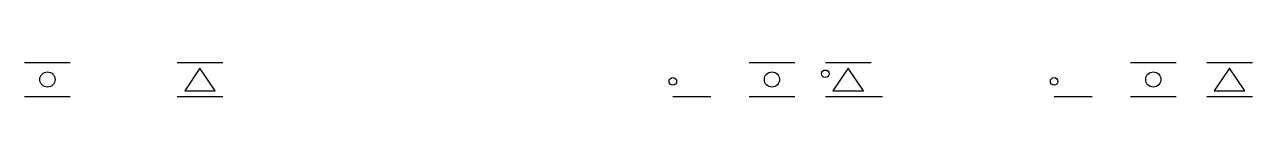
# Model space of a CAD drawing. Header units: metres. Extents: x 0 to 644, y 0 to 18.
import ezdxf

# ---------------------------------------------------------------- set-up
doc = ezdxf.new("R2010")
doc.units = ezdxf.units.M

# ---------------------------------------------------------------- blocks, each defined once
blk = doc.blocks.new('*U10')
for p, q in [((0, 18), (24, 18)), ((0, 0), (24, 0))]:
    blk.add_line(p, q)
blk.add_circle((12, 9), 4)
blk = doc.blocks.new('*U11')
for p, q in [((0, 18), (24, 18)), ((0, 0), (24, 0))]:
    blk.add_line(p, q)
blk.add_lwpolyline([(4, 3), (20, 3), (12, 15)], close=True)
blk = doc.blocks.new('*U12')
for p, q in [((0, 18), (24, 18)), ((0, 0), (24, 0))]:
    blk.add_line(p, q)
blk.add_circle((12, 9), 4)
blk = doc.blocks.new('*U13')
for p, q in [((0, 18), (24, 18)), ((0, 0), (24, 0))]:
    blk.add_line(p, q)
blk.add_lwpolyline([(4, 3), (20, 3), (12, 15)], close=True)
blk = doc.blocks.new('*U14')
blk.add_line((0, 0), (20, 0))
blk.add_circle((0, 8), 2)
for name, p in [('*U12', (40, 0)), ('*U13', (80, 0))]:
    blk.add_blockref(name, p)
blk = doc.blocks.new('*U15')
blk.add_line((0, 0), (30, 0))
blk.add_circle((0, 12), 2)
blk.add_blockref('*U14', (120, 0))

msp = doc.modelspace()

# ---------------------------------------------------------------- block references
for name, p in [('*U10', (0, 0)), ('*U11', (80, 0)), ('*U14', (340, 0)), ('*U15', (420, 0))]:
    msp.add_blockref(name, p)

doc.saveas('drawing.dxf')
